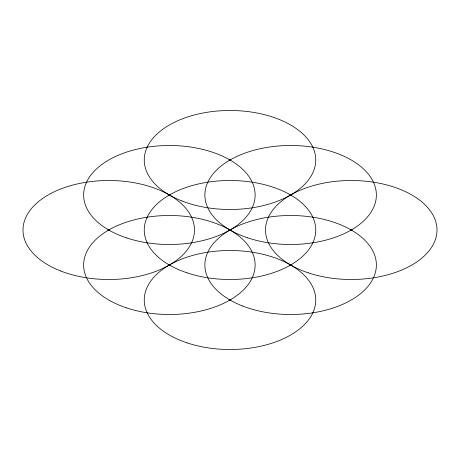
<?xml version="1.0" encoding="UTF-8"?>
<svg xmlns="http://www.w3.org/2000/svg" width="460" height="460" viewBox="0 0 460 460"><rect width="100%" height="100%" fill="white"/><g stroke="black" fill="none" stroke-linecap="round" stroke-linejoin="round"><path stroke-width="0.69" d="M108.353 229.643L107.824 229.988L108.732 230.512L109.641 229.988L108.387 229.661M168.987 194.637L168.452 194.982L169.361 195.506L170.269 194.982L168.987 194.637M229.615 159.637L229.08 159.977L229.988 160.505L230.897 159.977L229.643 159.655M169.361 264.465L168.452 264.989L169.361 265.518L170.269 264.989L169.361 264.465M229.988 229.459L229.08 229.988L229.988 230.512L230.897 229.988L229.988 229.459M290.616 194.459L289.708 194.982L290.616 195.506L291.525 194.982L290.616 194.459M229.988 299.471L229.08 299.995L229.988 300.518L230.897 299.995L229.988 299.471M290.616 264.465L289.708 264.989L290.616 265.518L291.525 264.989L290.616 264.465M351.244 229.459L350.336 229.988L351.244 230.512L352.159 229.988L351.244 229.459M60.685 270.998A85.744 49.502 0 0 0 194.264 233.53A85.744 49.502 0 0 0 71.277 185.472A85.744 49.502 0 0 0 60.685 270.998M187.128 342.878A85.744 49.502 0 0 0 315.744 300.006A85.744 49.502 0 0 0 187.128 257.134A85.744 49.502 0 0 0 187.128 342.878M187.128 272.872A85.744 49.502 0 0 0 315.744 230A85.744 49.502 0 0 0 187.128 187.128A85.744 49.502 0 0 0 187.128 272.872M181.941 200.986A85.744 49.502 0 0 0 315.525 163.524A85.744 49.502 0 0 0 192.533 115.466A85.744 49.502 0 0 0 181.941 200.986M126.5 307.872A85.744 49.502 0 0 0 255.116 265.006A85.744 49.502 0 0 0 126.5 222.134A85.744 49.502 0 0 0 126.5 307.872M242.569 305.998A85.744 49.502 0 0 0 376.153 268.536A85.744 49.502 0 0 0 253.167 220.478A85.744 49.502 0 0 0 242.569 305.998M126.5 237.866A85.744 49.502 0 0 0 255.116 194.994A85.744 49.502 0 0 0 126.5 152.128A85.744 49.502 0 0 0 126.5 237.866M247.756 237.866A85.744 49.502 0 0 0 376.372 194.994A85.744 49.502 0 0 0 247.756 152.128A85.744 49.502 0 0 0 247.756 237.866M308.384 272.872A85.744 49.502 0 0 0 437 230A85.744 49.502 0 0 0 308.384 187.128A85.744 49.502 0 0 0 308.384 272.872"/></g></svg>
